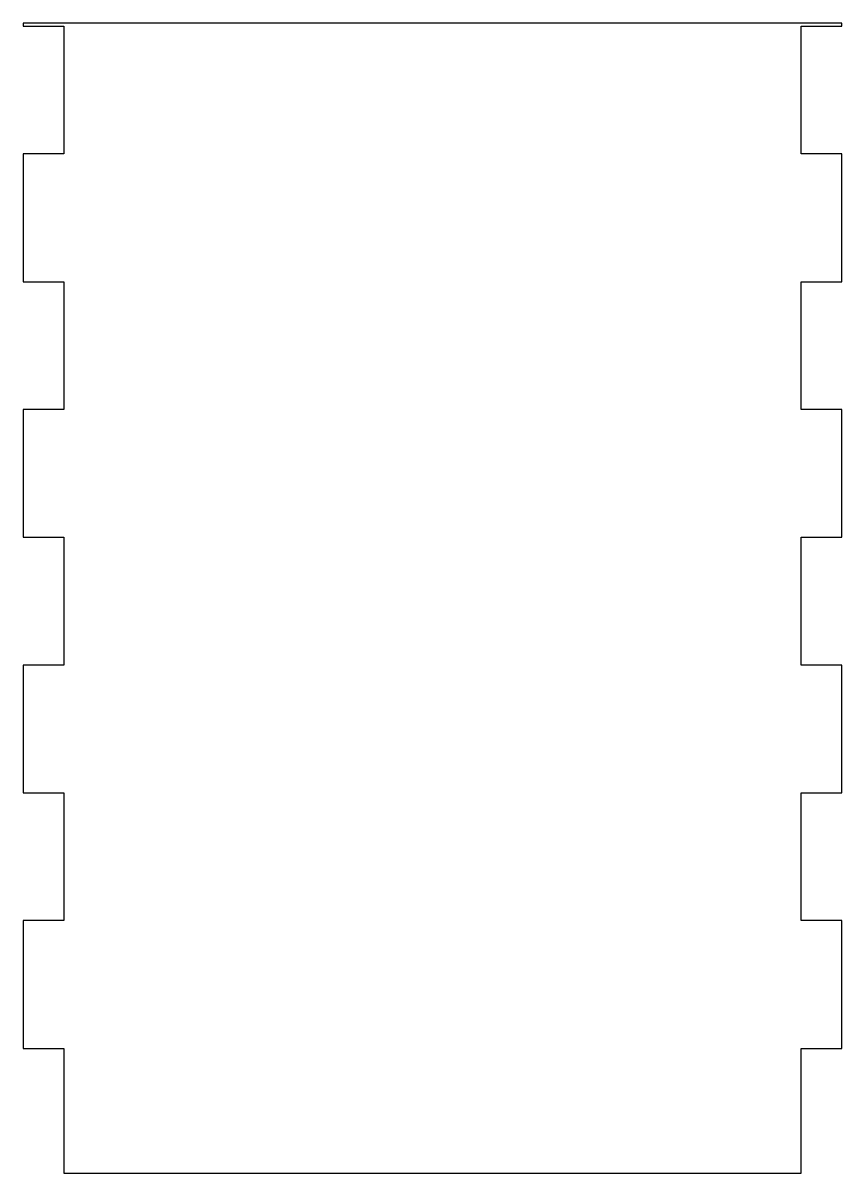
# Model space of a CAD drawing. Header units: millimetres. Extents: x 0 to 64.1, y -15 to 75.
import ezdxf

# ---------------------------------------------------------------- set-up
doc = ezdxf.new("R2010")
doc.units = ezdxf.units.MM
doc.layers.get('0').update_dxf_attribs({"linetype": 'CONTINUOUS'})

msp = doc.modelspace()

# ---------------------------------------------------------------- linework, layer by layer
msp.add_lwpolyline([(0, 34.791), (3.187, 34.791), (3.187, 24.791), (0, 24.791), (0, 14.791), (3.187, 14.791), (3.187, 4.791), (0, 4.791), (0, -5.209), (3.187, -5.209), (3.187, -14.964), (60.887, -14.964), (60.887, -5.209), (64.071, -5.209), (64.071, 4.791), (60.887, 4.791), (60.887, 14.791), (64.071, 14.791), (64.071, 24.791), (60.887, 24.791), (60.887, 34.791), (64.071, 34.791), (64.071, 44.791), (60.887, 44.791), (60.887, 54.791), (64.071, 54.791), (64.071, 64.791), (60.887, 64.791), (60.887, 74.791), (64.071, 74.791), (64.071, 75.036), (0, 75.036), (0, 74.791), (3.187, 74.791), (3.187, 64.791), (0, 64.791), (0, 54.791), (3.187, 54.791), (3.187, 44.791), (0, 44.791)], close=True)

doc.saveas('drawing.dxf')
